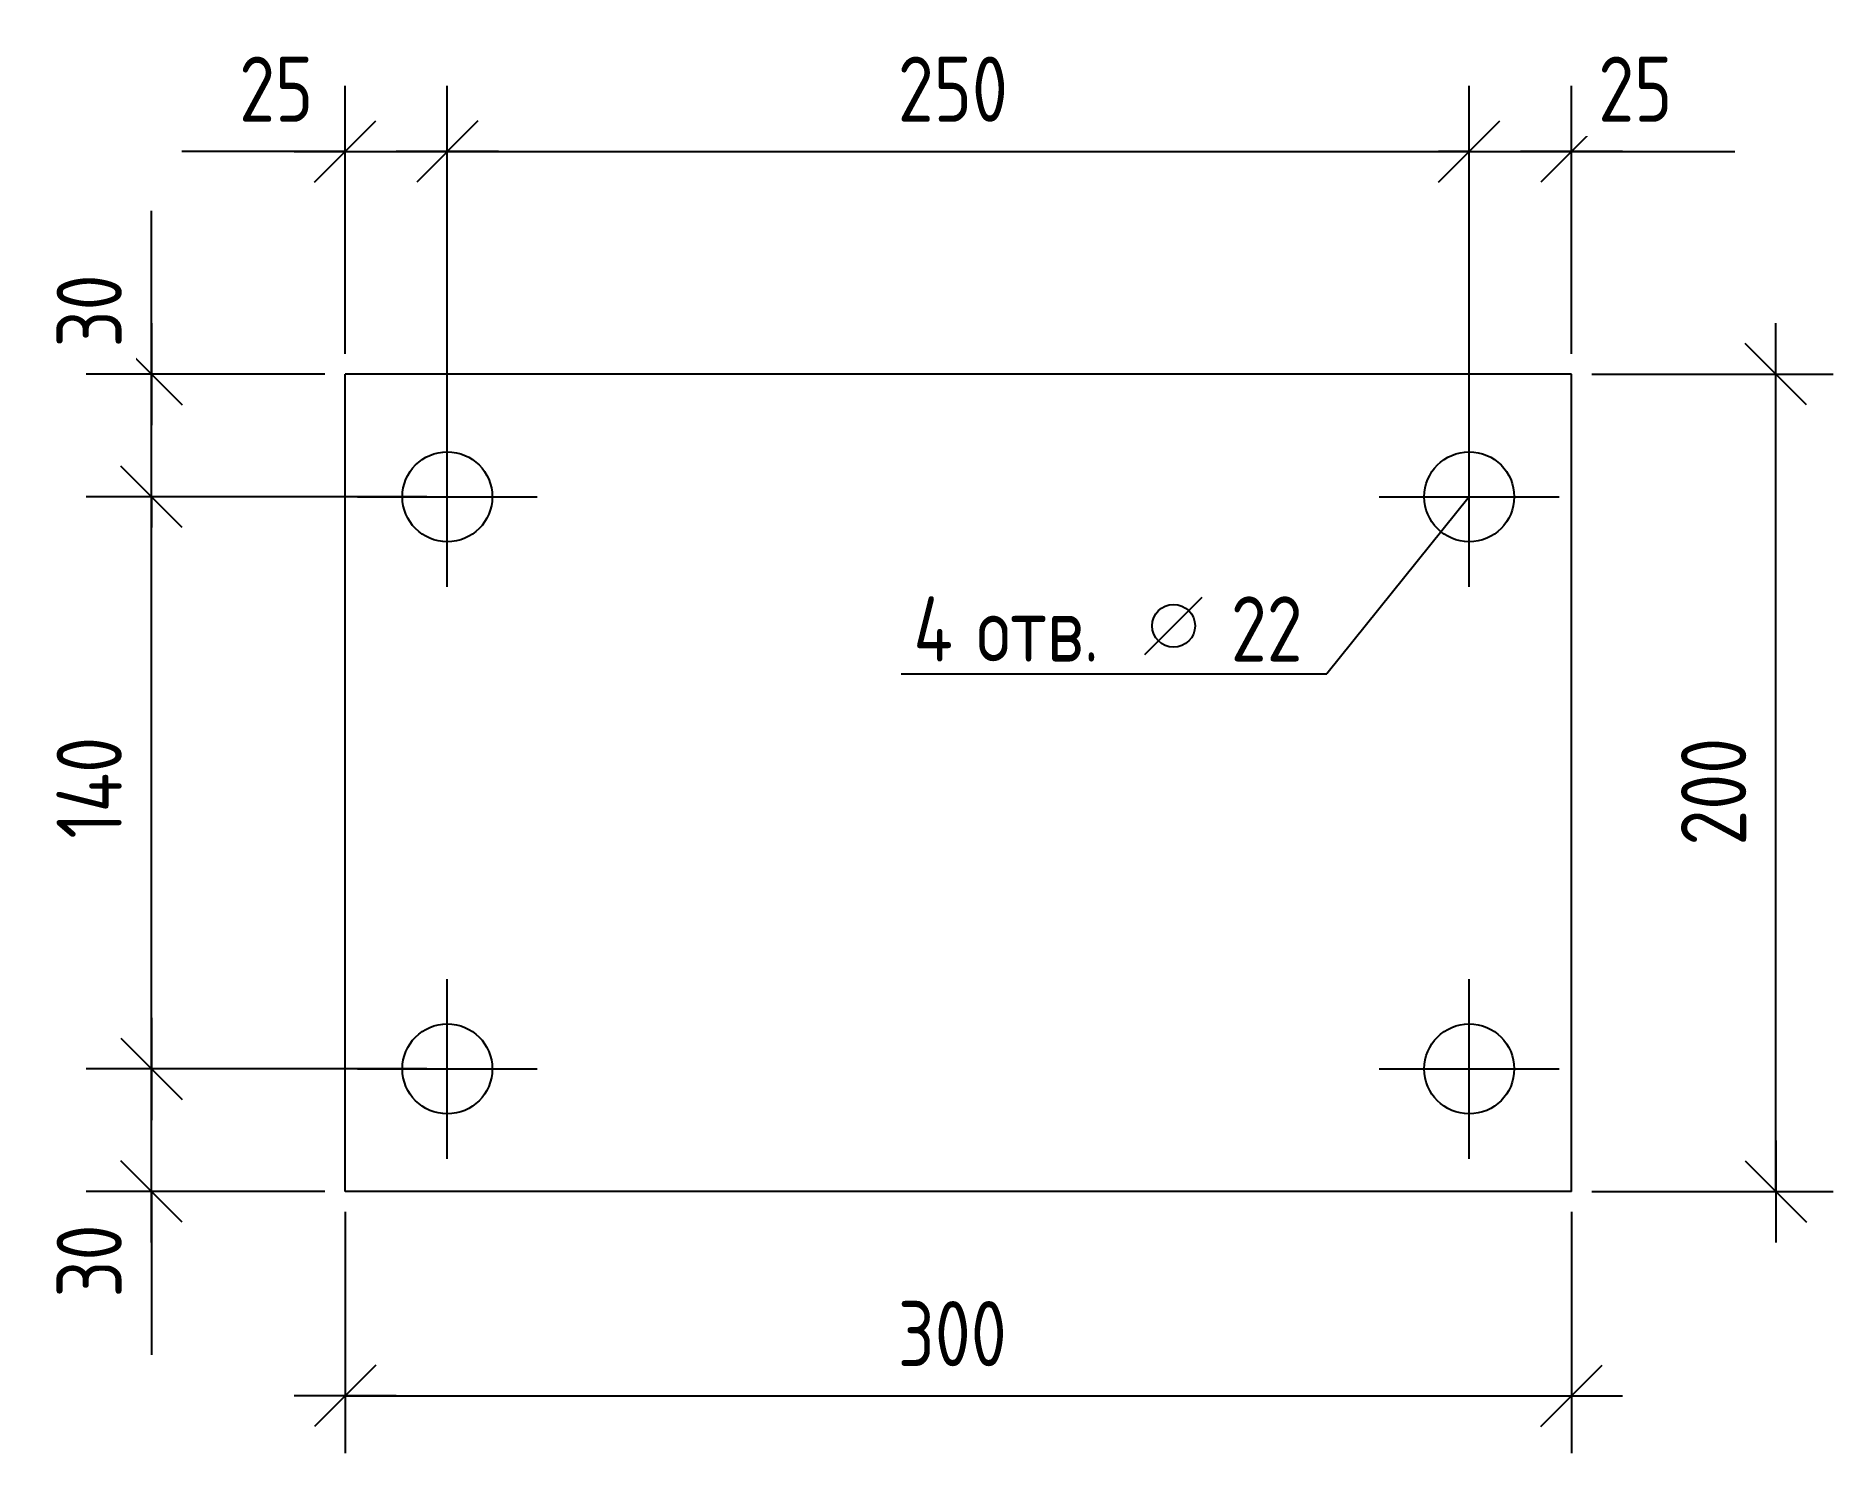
# Model space of a CAD drawing. Header units: millimetres. Extents: x 11 to 451, y 15 to 362.
import ezdxf

# ---------------------------------------------------------------- set-up
doc = ezdxf.new("R2010")
doc.units = ezdxf.units.MM
for name, color, linetype in [('1', 7, 'Continuous'), ('17', 7, 'Continuous'), ('19', 7, 'Continuous'), ('20', 7, 'Continuous')]:
    doc.layers.add(name, color=color, linetype=linetype)
doc.styles.add('GOST type A', font='', dxfattribs={"height": 0.2})
doc.styles.get('GOST type A').set_extended_font_data('GOST type A')

msp = doc.modelspace()

# ---------------------------------------------------------------- linework, layer by layer
at = {"layer": '1'}
for p, q in [((87.14, 79), (87.14, 279)), ((387.14, 279), (87.14, 279)), ((387.14, 79), (387.14, 279)), ((387.14, 79), (87.14, 79))]:
    msp.add_line(p, q, dxfattribs=at)
at = {"layer": '17'}
for p, q in [((362.14, 249), (327.29, 205.68)), ((282.81, 210.43), (296.81, 224.43)), ((223.15, 205.68), (327.29, 205.68))]:
    msp.add_line(p, q, dxfattribs=at)
msp.add_circle((289.81, 217.43), 5.25, dxfattribs=at)
at = {"layer": '19'}
for p, q in [((87.14, 284), (87.14, 349.52)), ((112.14, 254), (112.14, 349.52)), ((112.14, 254), (112.14, 349.52)), ((362.14, 254), (362.14, 349.52)), ((362.14, 254), (362.14, 349.52)), ((387.14, 284), (387.14, 349.52)), ((79.64, 326.02), (94.64, 341.02)), ((119.64, 341.02), (104.64, 326.02)), ((119.64, 341.02), (104.64, 326.02)), ((354.64, 326.02), (369.64, 341.02)), ((354.64, 326.02), (369.64, 341.02)), ((394.64, 341.02), (379.64, 326.02)), ((87.14, 333.52), (47.15, 333.52)), ((87.14, 333.52), (54.65, 333.52)), ((74.64, 333.52), (99.64, 333.52)), ((87.14, 333.52), (112.14, 333.52)), ((124.64, 333.52), (99.64, 333.52)), ((124.64, 333.52), (99.64, 333.52)), ((112.14, 333.52), (104.64, 333.52)), ((112.14, 333.52), (362.14, 333.52)), ((112.14, 333.52), (119.64, 333.52)), ((349.64, 333.52), (374.64, 333.52)), ((349.64, 333.52), (374.64, 333.52)), ((362.14, 333.52), (354.64, 333.52)), ((362.14, 333.52), (387.14, 333.52)), ((362.14, 333.52), (369.64, 333.52)), ((399.64, 333.52), (374.64, 333.52)), ((387.14, 333.52), (419.62, 333.52)), ((387.14, 333.52), (427.12, 333.52)), ((39.75, 279), (39.75, 318.99)), ((39.75, 279), (39.75, 311.49)), ((39.75, 291.5), (39.75, 266.5)), ((437.14, 266.5), (437.14, 291.5)), ((32.25, 286.5), (47.25, 271.5)), ((444.64, 271.5), (429.64, 286.5)), ((437.14, 279), (437.14, 286.5)), ((82.14, 279), (23.75, 279)), ((39.75, 249), (39.75, 279)), ((392.14, 279), (451.14, 279)), ((437.14, 79), (437.14, 279)), ((39.75, 236.5), (39.75, 261.5)), ((39.75, 236.5), (39.75, 261.5)), ((47.25, 241.5), (32.25, 256.5)), ((47.25, 241.5), (32.25, 256.5)), ((39.75, 249), (39.75, 256.5)), ((107.14, 249), (23.75, 249)), ((107.14, 249), (23.75, 249)), ((39.75, 249), (39.75, 241.5)), ((39.75, 109), (39.75, 249)), ((39.75, 121.5), (39.75, 96.5)), ((39.75, 121.5), (39.75, 96.5)), ((32.25, 116.5), (47.25, 101.5)), ((32.25, 116.5), (47.25, 101.5)), ((39.75, 109), (39.75, 116.5)), ((107.14, 109), (23.75, 109)), ((107.14, 109), (23.75, 109)), ((39.75, 109), (39.75, 101.5)), ((39.75, 79), (39.75, 109)), ((39.75, 66.5), (39.75, 91.5)), ((437.14, 91.5), (437.14, 66.5)), ((47.25, 71.5), (32.25, 86.5)), ((429.64, 86.5), (444.64, 71.5)), ((82.14, 79), (23.75, 79)), ((39.75, 79), (39.75, 46.51)), ((39.75, 79), (39.75, 39.01)), ((392.14, 79), (451.14, 79)), ((437.14, 79), (437.14, 71.5)), ((87.14, 74), (87.14, 15)), ((387.14, 74), (387.14, 15)), ((94.64, 36.5), (79.64, 21.5)), ((379.64, 21.5), (394.64, 36.5)), ((99.64, 29), (74.64, 29)), ((87.14, 29), (79.64, 29)), ((87.14, 29), (387.14, 29)), ((374.64, 29), (399.64, 29)), ((387.14, 29), (394.64, 29))]:
    msp.add_line(p, q, dxfattribs=at)
at = {"layer": '20'}
for p, q in [((112.14, 227), (112.14, 271)), ((362.14, 227), (362.14, 271)), ((90.14, 249), (134.14, 249)), ((340.14, 249), (384.14, 249)), ((112.14, 87), (112.14, 131)), ((362.14, 87), (362.14, 131)), ((90.14, 109), (134.14, 109)), ((340.14, 109), (384.14, 109))]:
    msp.add_line(p, q, dxfattribs=at)
for centre in [(112.14, 249), (362.14, 249), (112.14, 109), (362.14, 109)]:
    msp.add_circle(centre, 11, dxfattribs=at)

# ---------------------------------------------------------------- texts
at = {"layer": '17', "style": 'GOST type A'}
for s, height, p in [('4', 15.95, (226.15, 208.68)), ('22', 15.951, (303.81, 208.68)), ('отв.', 15.951, (241.63, 208.68))]:
    msp.add_text(s, height=height, dxfattribs=at).set_placement(p)

# ---------------------------------------------------------------- wipeouts: each hides what was drawn before it
for points in [[(255.44, 337.27), (255.44, 361.77), (218.84, 361.77), (218.84, 337.27)], [(433.39, 197.86), (408.89, 197.86), (408.89, 160.14), (433.39, 160.14)], [(36, 196.15), (11.5, 196.15), (11.5, 161.85), (36, 161.85)], [(255.44, 32.75), (255.44, 57.25), (218.84, 57.25), (218.84, 32.75)]]:
    msp.add_wipeout(points).dxf.layer = '19'

# ---------------------------------------------------------------- next in the draw order: texts
at = {"layer": '19', "style": 'GOST type A'}
for s, p in [('250', (222.34, 340.77)), ('300', (222.34, 36.25))]:
    msp.add_text(s, height=15.951, dxfattribs=at).set_placement(p)
for s, p in [('140', (32.5, 165.35)), ('200', (429.89, 163.64))]:
    msp.add_text(s, height=15.951, rotation=90.0002, dxfattribs=at).set_placement(p)

# ---------------------------------------------------------------- next in the draw order: wipeouts: each hides what was drawn before it
for points in [[(84.07, 337.27), (84.07, 361.77), (57.71, 361.77), (57.71, 337.27)], [(416.56, 337.27), (416.56, 361.77), (390.2, 361.77), (390.2, 337.27)], [(36, 308.43), (11.5, 308.43), (11.5, 282.06), (36, 282.06)], [(36, 75.94), (11.5, 75.94), (11.5, 49.57), (36, 49.57)]]:
    msp.add_wipeout(points).dxf.layer = '19'

# ---------------------------------------------------------------- next in the draw order: texts
for p in [(61.21, 340.77), (393.7, 340.77)]:
    msp.add_text('25', height=15.951, dxfattribs=at).set_placement(p)
for p in [(32.5, 285.56), (32.5, 53.07)]:
    msp.add_text('30', height=15.951, rotation=90.0002, dxfattribs=at).set_placement(p)

doc.saveas('drawing.dxf')
